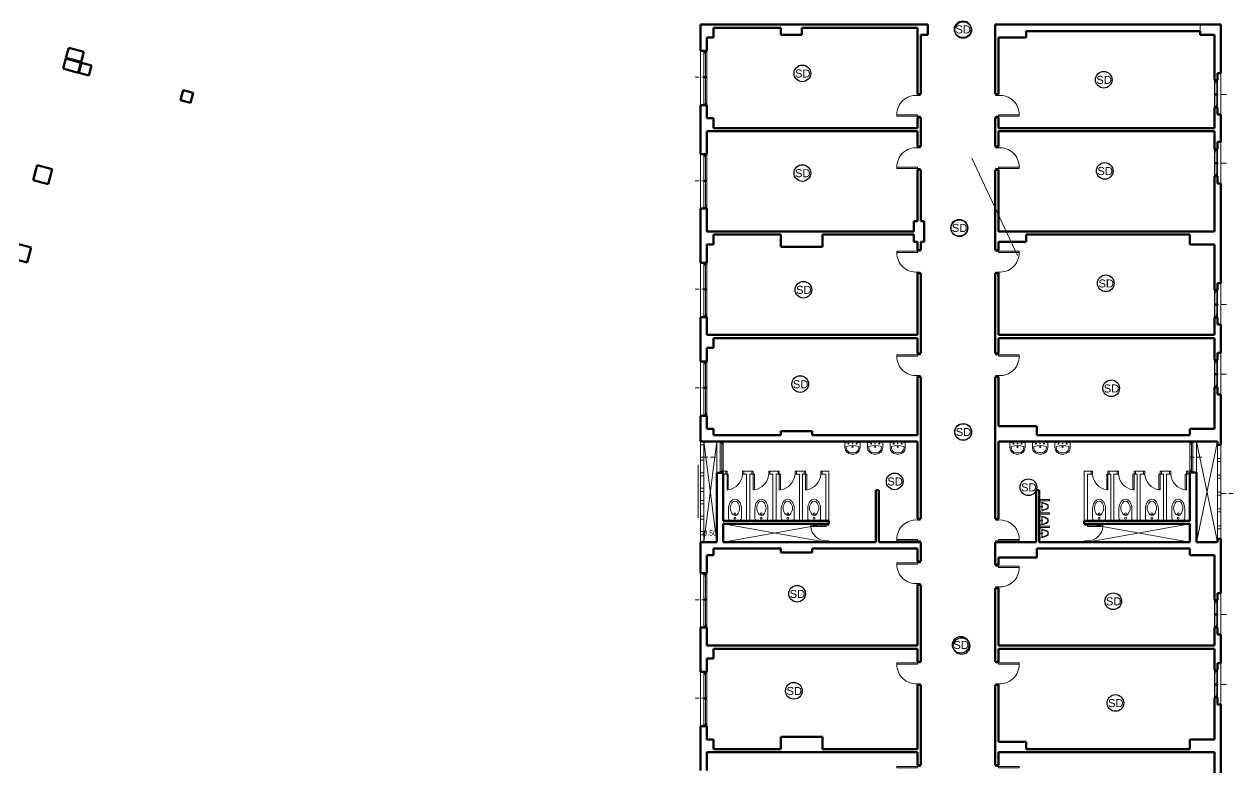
# Model space of a CAD drawing. Extents: x -24 to 119, y -16 to 95.
# Drawn here: x 33.75 to 80.46, y 17.4 to 46.12 of the extents above; entities that cross this region are included whole.
import ezdxf

# ---------------------------------------------------------------- set-up
doc = ezdxf.new("R2010")
doc.units = 0
doc.header["$LTSCALE"] = 0.8
doc.header["$MEASUREMENT"] = 0
doc.header["$PDMODE"] = 35
doc.header["$PDSIZE"] = 0.15
doc.linetypes.add('HIDDEN', pattern=[0.375, 0.25, -0.125])
doc.layers.get('0').update_dxf_attribs({"linetype": 'CONTINUOUS', "lineweight": 20})
doc.layers.get('DEFPOINTS').update_dxf_attribs({"linetype": 'CONTINUOUS', "lineweight": 20})
for name, color, linetype, lineweight in [('2-COL', 6, 'CONTINUOUS', 20), ('8-HAT1', 2, 'CONTINUOUS', 20), ('DOOR', 1, 'CONTINUOUS', 20), ('WALL Part', 3, 'CONTINUOUS', 20), ('Walls', 1, 'CONTINUOUS', 50), ('WC', 3, 'CONTINUOUS', 20), ('WIN', 1, 'CONTINUOUS', 15)]:
    doc.layers.add(name, color=color, linetype=linetype, lineweight=lineweight)
doc.layers.add('FAS', color=4, linetype='CONTINUOUS')
doc.styles.add('MN-ANNO-Dim', font='sosa.shx', dxfattribs={"width": 0.8})
doc.styles.add('ROMANS', font='arial.ttf', dxfattribs={"width": 1.15, "height": 0.2})
doc.dimstyles.new('DIM- IN', dxfattribs={"dimtxt": 0.2, "dimasz": 0.07, "dimexe": 0.02, "dimexo": 0.1, "dimgap": 0.05, "dimtad": 0, "dimzin": 0, "dimdsep": 46, "dimtxsty": 'MN-ANNO-Dim', "dimblk": 'OBLIQUE', "dimcen": 0.1, "dimse1": 1, "dimse2": 1, "dimclrd": 191, "dimclre": 53, "dimclrt": 3, "dimadec": 0, "dimazin": 0, "dimtfac": 1, "dimtofl": 0, "dimtmove": 0, "dimatfit": 0, "dimfxl": 180, "dimtolj": 1, "dimtzin": 0, "dimlwd": 0, "dimlwe": 0, "dimarcsym": 0})

# ---------------------------------------------------------------- blocks, each defined once
blk = doc.blocks.new('BD2')
for p, q in [((0.09, 0), (-0.09, 0)), ((-0.162, -0.315), (-0.162, -0.072)), ((0.162, -0.315), (0.162, -0.072))]:
    blk.add_line(p, q)
blk.add_lwpolyline([(-0.117, -0.315, -0.090619), (-0.106, -0.255, -0.076271), (-0.078, -0.19, -0.09883), (-0.036, -0.145), (-0.001, -0.136), (0.039, -0.148, -0.099446), (0.078, -0.19, -0.076271), (0.106, -0.255, -0.090619), (0.117, -0.315, -0.090619), (0.106, -0.375, -0.076271), (0.078, -0.44, -0.099446), (0.039, -0.482), (0, -0.494), (-0.039, -0.482, -0.099446), (-0.078, -0.44, -0.076271), (-0.106, -0.375, -0.090619)], format="xyb", close=True)
blk.add_lwpolyline([(0.162, -0.315, -0.000019), (0.162, -0.315, -0.087733), (0.149, -0.389, -0.074053), (0.116, -0.464, -0.109817), (0.058, -0.523), (0, -0.541), (-0.058, -0.523, -0.109817), (-0.116, -0.464, -0.074053), (-0.149, -0.389, -0.087733), (-0.162, -0.315, -0.087733)], format="xyb")
for centre in [(0.001, -0.067), (0.001, -0.176)]:
    blk.add_circle(centre, 0.0225)
for centre, start, end in [((-0.09, -0.072), 90, 180), ((0.09, -0.072), 360, 90)]:
    blk.add_arc(centre, 0.072, start, end)
blk = doc.blocks.new('A$C45795200')
for p, q in [((0, 0.12), (0, -0.12)), ((0.063, 0), (0.037, 0)), ((0.05, 0), (0.05, 0.011)), ((0.05, 0.011), (0.05, -0.012)), ((0.1, 0.114), (0.1, -0.114)), ((0.33, -0.03), (0.33, 0.03)), ((0.35, -0.03), (0.35, 0.03)), ((0, -0.044), (-0.007, -0.044))]:
    blk.add_line(p, q)
blk.add_circle((0.05, 0), 0.00697)
for centre, radius, start, end in [((0.05, 0.12), 0.05, 84.4274, 180), ((-0.002, -0.415), 0.588, 55.7905, 84.4274), ((0.154, 0.091), 0.0582, 73.8512, 157.0754), ((0.104, 0), 0.0245, 260.8971, 99.1029), ((0.104, 0), 0.0225, 260.8971, 99.1029), ((-0.002, -0.415), 0.568, 55.7905, 77.4754), ((0.3, 0.03), 0.03, 360, 55.7905), ((0.3, 0.03), 0.05, 360, 55.7905), ((0.05, -0.12), 0.05, 180, 275.5726), ((-0.002, 0.415), 0.588, 275.5726, 304.2095), ((0.154, -0.091), 0.0582, 202.9246, 286.1488), ((-0.002, 0.415), 0.568, 282.5246, 304.2095), ((0.3, -0.03), 0.03, 304.2095, 360), ((0.3, -0.03), 0.05, 304.2095, 360)]:
    blk.add_arc(centre, radius, start, end)
blk = doc.blocks.new('A$C455E5B58')
for p, q in [((0.045, 0.48), (-0.045, 0.48)), ((-0.295, 0.23), (-0.295, 0.05)), ((0.295, 0.05), (0.295, 0.23))]:
    blk.add_line(p, q)
for centre, radius in [((-0.158, 0.075), 0.02), ((0, 0.2), 0.025), ((0, 0.075), 0.01), ((0.158, 0.075), 0.02)]:
    blk.add_circle(centre, radius)
for centre, radius, start, end in [((-0.045, 0.23), 0.25, 90, 180), ((0.045, 0.23), 0.25, 0, 90), ((0, 0.895), 0.895, 250.7605, 289.2395), ((-0.045, 0.23), 0.2, 76.9971, 193.7173), ((0, 1.045), 0.895, 254.4967, 285.5033), ((0.045, 0.23), 0.2, 346.2827, 103.0029)]:
    blk.add_arc(centre, radius, start, end)
blk = doc.blocks.new('_OBLIQUE')
at = {"color": 0, "linetype": 'ByBlock'}
blk.add_line((-0.5, -0.5), (0.5, 0.5), dxfattribs=at)
blk = doc.blocks.new('*D1351')
at = {"color": 191, "lineweight": 0, "transparency": 16777216}
for p, q in [((60.02, 26.47), (60.051, 26.47)), ((60.52, 26.47), (60.482, 26.47))]:
    blk.add_line(p, q, dxfattribs=at)
at = {"layer": 'DEFPOINTS', "color": 0, "transparency": 16777216}
for p in [(60.02, 26.47), (60.02, 26.429), (60.52, 26.429)]:
    blk.add_point(p, dxfattribs=at)
at = {"color": 191, "lineweight": 0, "transparency": 16777216, "xscale": 0.07, "yscale": 0.07, "zscale": 0.07, "rotation": 180}
blk.add_blockref('_OBLIQUE', (60.02, 26.47), dxfattribs=at)
at = {"color": 191, "lineweight": 0, "transparency": 16777216, "xscale": 0.07, "yscale": 0.07, "zscale": 0.07}
blk.add_blockref('_OBLIQUE', (60.52, 26.47), dxfattribs=at)
at = {"color": 3, "transparency": 16777216, "insert": (60.266, 26.47), "char_height": 0.2, "attachment_point": 5, "style": 'MN-ANNO-Dim'}
blk.add_mtext('\\A1;0.50', dxfattribs=at)

msp = doc.modelspace()

# ---------------------------------------------------------------- linework, layer by layer
at = {"layer": '2-COL'}
for p, q in [((80, 46.11), (71.28, 46.11)), ((79.2, 46.11), (79.2, 45.71)), ((80, 46.11), (79.2, 46.11)), ((80, 45.71), (80, 46.11))]:
    msp.add_line(p, q, dxfattribs=at)
at = {"layer": '8-HAT1'}
msp.add_line((72.14, 37.196), (70.379, 40.946), dxfattribs=at)
at = {"layer": 'DOOR'}
for p, q in [((68.28, 43.422), (68.28, 43.372)), ((68.28, 43.372), (68.38, 43.372)), ((68.38, 43.372), (68.38, 43.422)), ((71.3, 43.371), (71.3, 43.421)), ((71.4, 43.371), (71.3, 43.371)), ((71.4, 43.421), (71.4, 43.371)), ((68.28, 42.522), (68.28, 42.572)), ((68.28, 42.572), (68.38, 42.572)), ((68.38, 42.572), (68.38, 42.522)), ((71.3, 42.571), (71.3, 42.521)), ((71.4, 42.571), (71.3, 42.571)), ((71.4, 42.521), (71.4, 42.571)), ((68.28, 41.402), (68.28, 41.352)), ((68.28, 41.352), (68.38, 41.352)), ((68.38, 41.352), (68.38, 41.402)), ((71.3, 41.351), (71.3, 41.401)), ((71.4, 41.351), (71.3, 41.351)), ((71.4, 41.401), (71.4, 41.351)), ((68.28, 40.502), (68.28, 40.552)), ((68.28, 40.552), (68.38, 40.552)), ((68.38, 40.552), (68.38, 40.502)), ((71.3, 40.551), (71.3, 40.501)), ((71.4, 40.551), (71.3, 40.551)), ((71.4, 40.501), (71.4, 40.551)), ((68.28, 37.401), (68.28, 37.351)), ((68.38, 37.351), (68.38, 37.401)), ((71.3, 37.351), (71.3, 37.401)), ((71.4, 37.401), (71.4, 37.351)), ((68.28, 37.351), (68.38, 37.351)), ((71.4, 37.351), (71.3, 37.351)), ((68.28, 36.501), (68.28, 36.551)), ((68.28, 36.551), (68.38, 36.551)), ((68.38, 36.551), (68.38, 36.501)), ((71.3, 36.551), (71.3, 36.501)), ((71.4, 36.551), (71.3, 36.551)), ((71.4, 36.501), (71.4, 36.551)), ((68.28, 33.401), (68.28, 33.351)), ((68.28, 33.351), (68.38, 33.351)), ((68.38, 33.351), (68.38, 33.401)), ((71.3, 33.351), (71.3, 33.401)), ((71.4, 33.351), (71.3, 33.351)), ((71.4, 33.401), (71.4, 33.351)), ((68.28, 32.501), (68.28, 32.551)), ((68.28, 32.551), (68.38, 32.551)), ((68.38, 32.551), (68.38, 32.501)), ((71.3, 32.551), (71.3, 32.501)), ((71.4, 32.551), (71.3, 32.551)), ((71.4, 32.501), (71.4, 32.551)), ((60.915, 28.86), (60.865, 28.86)), ((60.865, 28.74), (60.915, 28.74)), ((60.915, 28.74), (60.915, 28.86)), ((61.515, 28.86), (61.565, 28.86)), ((61.515, 28.74), (61.515, 28.86)), ((61.565, 28.74), (61.515, 28.74)), ((61.925, 28.86), (61.875, 28.86)), ((61.875, 28.74), (61.925, 28.74)), ((61.925, 28.74), (61.925, 28.86)), ((62.525, 28.86), (62.575, 28.86)), ((62.525, 28.74), (62.525, 28.86)), ((62.575, 28.74), (62.525, 28.74)), ((62.935, 28.86), (62.885, 28.86)), ((62.885, 28.74), (62.935, 28.74)), ((62.935, 28.74), (62.935, 28.86)), ((63.545, 28.86), (63.595, 28.86)), ((63.545, 28.74), (63.545, 28.86)), ((63.595, 28.74), (63.545, 28.74)), ((63.944, 28.86), (63.894, 28.86)), ((63.894, 28.74), (63.944, 28.74)), ((63.944, 28.74), (63.944, 28.86)), ((64.544, 28.86), (64.594, 28.86)), ((64.544, 28.74), (64.544, 28.86)), ((64.594, 28.74), (64.544, 28.74)), ((75.035, 28.86), (74.985, 28.86)), ((74.985, 28.74), (75.035, 28.74)), ((75.035, 28.74), (75.035, 28.86)), ((75.635, 28.86), (75.685, 28.86)), ((75.635, 28.74), (75.635, 28.86)), ((75.685, 28.74), (75.635, 28.74)), ((76.045, 28.86), (75.995, 28.86)), ((75.995, 28.74), (76.045, 28.74)), ((76.045, 28.74), (76.045, 28.86)), ((76.645, 28.86), (76.695, 28.86)), ((76.645, 28.74), (76.645, 28.86)), ((76.695, 28.74), (76.645, 28.74)), ((77.055, 28.86), (77.005, 28.86)), ((77.005, 28.74), (77.055, 28.74)), ((77.055, 28.74), (77.055, 28.86)), ((77.655, 28.86), (77.705, 28.86)), ((77.655, 28.74), (77.655, 28.86)), ((77.705, 28.74), (77.655, 28.74)), ((78.065, 28.86), (78.015, 28.86)), ((78.015, 28.74), (78.065, 28.74)), ((78.065, 28.74), (78.065, 28.86)), ((78.665, 28.86), (78.715, 28.86)), ((78.665, 28.74), (78.665, 28.86)), ((78.715, 28.74), (78.665, 28.74)), ((64.75, 26.82), (64.75, 26.77)), ((64.75, 26.77), (64.85, 26.77)), ((64.85, 26.77), (64.85, 26.82)), ((68.28, 27.02), (68.28, 26.97)), ((68.28, 26.97), (68.38, 26.97)), ((68.38, 26.97), (68.38, 27.02)), ((71.3, 26.97), (71.3, 27.02)), ((71.4, 26.97), (71.3, 26.97)), ((71.4, 27.02), (71.4, 26.97)), ((74.74, 26.77), (74.74, 26.82)), ((74.84, 26.77), (74.74, 26.77)), ((74.84, 26.82), (74.84, 26.77)), ((64.75, 26.12), (64.75, 26.17)), ((64.75, 26.17), (64.85, 26.17)), ((64.85, 26.17), (64.85, 26.12)), ((68.28, 26.12), (68.28, 26.17)), ((68.28, 26.17), (68.38, 26.17)), ((68.38, 26.17), (68.38, 26.12)), ((71.3, 26.17), (71.3, 26.12)), ((71.4, 26.17), (71.3, 26.17)), ((71.4, 26.12), (71.4, 26.17)), ((74.74, 26.17), (74.74, 26.12)), ((74.84, 26.17), (74.74, 26.17)), ((74.84, 26.12), (74.84, 26.17)), ((68.28, 25.37), (68.28, 25.32)), ((68.28, 25.32), (68.38, 25.32)), ((68.38, 25.32), (68.38, 25.37)), ((71.3, 25.19), (71.3, 25.24)), ((71.4, 25.24), (71.4, 25.19)), ((71.4, 25.19), (71.3, 25.19)), ((68.28, 24.47), (68.28, 24.52)), ((68.28, 24.52), (68.38, 24.52)), ((68.38, 24.52), (68.38, 24.47)), ((71.3, 24.39), (71.3, 24.34)), ((71.4, 24.39), (71.3, 24.39)), ((71.4, 24.34), (71.4, 24.39)), ((68.28, 21.5), (68.28, 21.45)), ((68.38, 21.45), (68.38, 21.5)), ((71.3, 21.45), (71.3, 21.5)), ((71.4, 21.5), (71.4, 21.45)), ((68.28, 21.45), (68.38, 21.45)), ((71.4, 21.45), (71.3, 21.45)), ((68.28, 20.6), (68.28, 20.65)), ((68.28, 20.65), (68.38, 20.65)), ((68.38, 20.65), (68.38, 20.6)), ((71.3, 20.65), (71.3, 20.6)), ((71.4, 20.65), (71.3, 20.65)), ((71.4, 20.6), (71.4, 20.65)), ((68.28, 17.5), (68.28, 17.45)), ((68.28, 17.45), (68.38, 17.45)), ((68.38, 17.45), (68.38, 17.5)), ((71.3, 17.45), (71.3, 17.5)), ((71.4, 17.45), (71.3, 17.45)), ((71.4, 17.5), (71.4, 17.45))]:
    msp.add_line(p, q, dxfattribs=at)
for points in [[(67.48, 42.572), (67.48, 42.622), (68.28, 42.622), (68.28, 42.572)], [(72.2, 42.571), (72.2, 42.621), (71.4, 42.621), (71.4, 42.571)], [(67.48, 40.552), (67.48, 40.602), (68.28, 40.602), (68.28, 40.552)], [(72.2, 40.551), (72.2, 40.601), (71.4, 40.601), (71.4, 40.551)], [(67.48, 37.351), (67.48, 37.301), (68.28, 37.301), (68.28, 37.351)], [(72.2, 37.351), (72.2, 37.301), (71.4, 37.301), (71.4, 37.351)], [(67.48, 33.351), (67.48, 33.301), (68.28, 33.301), (68.28, 33.351)], [(72.2, 33.351), (72.2, 33.301), (71.4, 33.301), (71.4, 33.351)], [(60.915, 28.14), (60.965, 28.14), (60.965, 28.74), (60.915, 28.74)], [(61.925, 28.14), (61.975, 28.14), (61.975, 28.74), (61.925, 28.74)], [(62.935, 28.14), (62.985, 28.14), (62.985, 28.74), (62.935, 28.74)], [(63.944, 28.14), (63.994, 28.14), (63.994, 28.74), (63.944, 28.74)], [(75.635, 28.14), (75.585, 28.14), (75.585, 28.74), (75.635, 28.74)], [(76.645, 28.14), (76.595, 28.14), (76.595, 28.74), (76.645, 28.74)], [(77.655, 28.14), (77.605, 28.14), (77.605, 28.74), (77.655, 28.74)], [(78.665, 28.14), (78.615, 28.14), (78.615, 28.74), (78.665, 28.74)], [(64.15, 26.77), (64.15, 26.72), (64.75, 26.72), (64.75, 26.77)], [(75.44, 26.77), (75.44, 26.72), (74.84, 26.72), (74.84, 26.77)], [(67.48, 26.17), (67.48, 26.22), (68.28, 26.22), (68.28, 26.17)], [(72.2, 26.17), (72.2, 26.22), (71.4, 26.22), (71.4, 26.17)], [(67.48, 25.32), (67.48, 25.27), (68.28, 25.27), (68.28, 25.32)], [(72.2, 25.19), (72.2, 25.14), (71.4, 25.14), (71.4, 25.19)], [(67.48, 21.45), (67.48, 21.4), (68.28, 21.4), (68.28, 21.45)], [(72.2, 21.45), (72.2, 21.4), (71.4, 21.4), (71.4, 21.45)], [(67.48, 17.45), (67.48, 17.4), (68.28, 17.4), (68.28, 17.45)], [(72.2, 17.45), (72.2, 17.4), (71.4, 17.4), (71.4, 17.45)]]:
    msp.add_lwpolyline(points, close=True, dxfattribs=at)
for centre, radius, start, end in [((68.212, 42.642), 0.733, 84.7123, 181.5925), ((71.468, 42.642), 0.733, 358.4075, 95.2877), ((68.212, 40.622), 0.733, 84.7123, 181.5925), ((71.468, 40.622), 0.733, 358.4075, 95.2877), ((68.212, 37.281), 0.733, 178.4075, 275.2877), ((71.468, 37.281), 0.733, 264.7123, 1.5925), ((68.212, 33.281), 0.733, 178.4075, 275.2877), ((71.468, 33.281), 0.733, 264.7123, 1.5925), ((60.866, 28.783), 0.65, 278.7609, 356.2182), ((61.876, 28.783), 0.65, 278.7609, 356.2182), ((62.887, 28.793), 0.66, 278.5431, 355.4067), ((63.895, 28.783), 0.65, 278.7609, 356.2182), ((75.684, 28.783), 0.65, 183.7818, 261.2391), ((76.694, 28.783), 0.65, 183.7818, 261.2391), ((77.704, 28.783), 0.65, 183.7818, 261.2391), ((78.714, 28.783), 0.65, 183.7818, 261.2391), ((64.748, 26.77), 0.6, 184.7798, 270.1993), ((68.212, 26.24), 0.733, 84.7123, 181.5925), ((71.468, 26.24), 0.733, 358.4075, 95.2877), ((74.842, 26.77), 0.6, 269.8007, 355.2202), ((68.212, 25.25), 0.733, 178.4075, 275.2877), ((71.468, 25.12), 0.733, 264.7123, 1.5925), ((68.212, 21.38), 0.733, 178.4075, 275.2877), ((71.468, 21.38), 0.733, 264.7123, 1.5925)]:
    msp.add_arc(centre, radius, start, end, dxfattribs=at)
at = {"layer": 'FAS'}
for centre in [(70.025, 45.93), (70.041, 45.897), (63.825, 44.226), (75.47, 43.981), (63.825, 40.376), (75.511, 40.457), (69.887, 38.261), (69.895, 38.243), (75.552, 36.115), (63.866, 35.869), (63.743, 32.223), (75.757, 32.06), (70.038, 30.378), (70.041, 30.371), (67.393, 28.466), (72.561, 28.239), (63.62, 24.124), (75.84, 23.837), (69.946, 22.153), (69.971, 22.102), (63.498, 20.374), (75.922, 19.904)]:
    msp.add_circle(centre, 0.322, dxfattribs=at)
at = {"layer": 'WALL Part'}
for p, q in [((60.865, 28.86), (60.77, 28.86)), ((60.77, 28.86), (60.77, 28.8)), ((60.865, 28.74), (60.77, 28.74)), ((60.865, 28.86), (60.865, 28.74)), ((60.865, 28.86), (60.865, 28.74)), ((60.865, 28.74), (60.865, 28.86)), ((61.565, 28.86), (61.79, 28.86)), ((61.565, 28.74), (61.565, 28.86)), ((61.565, 28.86), (61.565, 28.74)), ((61.565, 28.74), (61.565, 28.86)), ((61.565, 28.74), (61.565, 28.86)), ((61.67, 28.74), (61.565, 28.74)), ((61.67, 28.74), (61.67, 26.94)), ((61.875, 28.86), (61.79, 28.86)), ((61.79, 28.74), (61.79, 26.94)), ((61.875, 28.74), (61.79, 28.74)), ((61.875, 28.86), (61.875, 28.74)), ((61.875, 28.86), (61.875, 28.74)), ((61.875, 28.74), (61.875, 28.86)), ((62.885, 28.86), (62.575, 28.86)), ((62.575, 28.74), (62.575, 28.86)), ((62.575, 28.86), (62.575, 28.74)), ((62.575, 28.74), (62.575, 28.86)), ((62.575, 28.74), (62.575, 28.86)), ((62.69, 28.74), (62.575, 28.74)), ((62.69, 28.86), (62.81, 28.86)), ((62.69, 28.74), (62.69, 26.94)), ((62.81, 28.74), (62.81, 26.94)), ((62.885, 28.74), (62.81, 28.74)), ((62.885, 28.74), (62.885, 28.86)), ((62.885, 28.86), (62.885, 28.74)), ((62.885, 28.74), (62.885, 28.86)), ((63.595, 28.86), (63.894, 28.86)), ((63.595, 28.86), (63.595, 28.74)), ((63.595, 28.74), (63.595, 28.86)), ((63.595, 28.86), (63.595, 28.74)), ((63.595, 28.74), (63.595, 28.86)), ((63.595, 28.74), (63.595, 28.86)), ((63.595, 28.74), (63.71, 28.74)), ((63.71, 28.74), (63.71, 26.94)), ((63.83, 28.74), (63.83, 26.94)), ((63.83, 28.74), (63.894, 28.74)), ((63.894, 28.74), (63.894, 28.86)), ((63.894, 28.86), (63.894, 28.74)), ((63.894, 28.74), (63.894, 28.86)), ((64.594, 28.86), (64.594, 28.74)), ((64.594, 28.74), (64.594, 28.86)), ((64.594, 28.86), (64.594, 28.74)), ((64.594, 28.74), (64.594, 28.86)), ((64.594, 28.74), (64.594, 28.86)), ((64.594, 28.86), (64.85, 28.86)), ((64.594, 28.74), (64.73, 28.74)), ((64.73, 28.74), (64.73, 26.94)), ((64.85, 28.86), (64.85, 26.94)), ((74.72, 26.94), (74.72, 28.86)), ((74.72, 28.86), (74.985, 28.86)), ((74.84, 28.74), (74.84, 26.94)), ((74.985, 28.74), (74.84, 28.74)), ((74.985, 28.86), (74.985, 28.74)), ((74.985, 28.86), (74.985, 28.74)), ((74.985, 28.74), (74.985, 28.86)), ((74.985, 28.86), (74.985, 28.74)), ((74.985, 28.74), (74.985, 28.86)), ((74.985, 28.74), (74.985, 28.86)), ((75.685, 28.86), (75.995, 28.86)), ((75.685, 28.86), (75.685, 28.74)), ((75.685, 28.74), (75.685, 28.86)), ((75.685, 28.86), (75.685, 28.74)), ((75.685, 28.74), (75.685, 28.86)), ((75.74, 28.74), (75.685, 28.74)), ((75.74, 28.86), (75.86, 28.86)), ((75.74, 26.94), (75.74, 28.74)), ((75.86, 28.74), (75.86, 26.94)), ((75.86, 28.74), (75.995, 28.74)), ((75.995, 28.86), (75.995, 28.74)), ((75.995, 28.74), (75.995, 28.86)), ((75.995, 28.86), (75.995, 28.74)), ((75.995, 28.74), (75.995, 28.86)), ((75.995, 28.74), (75.995, 28.86)), ((75.995, 28.86), (75.995, 28.74)), ((75.995, 28.74), (75.995, 28.86)), ((75.995, 28.86), (75.995, 28.74)), ((75.995, 28.74), (75.995, 28.86)), ((75.995, 28.74), (75.995, 28.86)), ((76.695, 28.86), (77.005, 28.86)), ((76.695, 28.86), (76.695, 28.74)), ((76.695, 28.74), (76.695, 28.86)), ((76.695, 28.86), (76.695, 28.74)), ((76.695, 28.74), (76.695, 28.86)), ((76.76, 28.74), (76.695, 28.74)), ((76.76, 26.94), (76.76, 28.74)), ((76.88, 28.74), (76.88, 26.94)), ((76.88, 28.74), (77.005, 28.74)), ((77.005, 28.86), (77.005, 28.74)), ((77.005, 28.74), (77.005, 28.86)), ((77.005, 28.86), (77.005, 28.74)), ((77.005, 28.74), (77.005, 28.86)), ((77.005, 28.74), (77.005, 28.86)), ((77.705, 28.86), (78.015, 28.86)), ((77.705, 28.74), (77.705, 28.86)), ((77.705, 28.86), (77.705, 28.74)), ((77.705, 28.74), (77.705, 28.86)), ((77.705, 28.74), (77.78, 28.74)), ((77.78, 26.94), (77.78, 28.74)), ((77.9, 28.74), (77.9, 26.94)), ((77.9, 28.74), (78.015, 28.74)), ((78.015, 28.74), (78.015, 28.86)), ((78.015, 28.86), (78.015, 28.74)), ((78.015, 28.74), (78.015, 28.86)), ((78.015, 28.74), (78.015, 28.86)), ((78.715, 28.86), (78.715, 28.74)), ((78.715, 28.86), (78.715, 28.74)), ((78.715, 28.74), (78.715, 28.86)), ((78.715, 28.86), (78.8, 28.86)), ((78.715, 28.74), (78.8, 28.74)), ((78.8, 28.802), (78.8, 28.86))]:
    msp.add_line(p, q, dxfattribs=at)
at = {"layer": 'Walls'}
for p, q in [((59.89, 46.11), (59.89, 45.1)), ((59.89, 46.11), (68.68, 46.11)), ((65.4, 46.11), (60.39, 46.11)), ((63, 45.99), (60.39, 45.99)), ((60.39, 45.99), (63, 45.99)), ((60.39, 45.99), (60.39, 45.61)), ((63, 45.99), (63, 45.71)), ((65.15, 45.99), (63.8, 45.99)), ((63.8, 45.99), (68.28, 45.99)), ((63.8, 45.71), (63.8, 45.99)), ((68.28, 45.99), (68.28, 43.421)), ((68.68, 45.71), (68.68, 46.11)), ((80, 46.11), (71.28, 46.11)), ((71.28, 43.421), (71.28, 46.11)), ((79.2, 45.86), (72.48, 45.86)), ((72.48, 45.86), (72.48, 45.61)), ((79.2, 45.71), (79.2, 45.86)), ((80, 46.11), (80, 44.235)), ((60.14, 45.61), (60.14, 45.1)), ((60.39, 45.61), (60.14, 45.61)), ((63, 45.71), (63.8, 45.71)), ((68.4, 45.71), (68.4, 43.421)), ((68.4, 45.71), (68.68, 45.71)), ((71.4, 43.421), (71.4, 45.61)), ((72.48, 45.61), (71.4, 45.61)), ((79.75, 45.71), (79.2, 45.71)), ((79.75, 45.71), (79.75, 45.089)), ((79.75, 45.71), (79.75, 43.96)), ((80, 45.71), (80, 45.089)), ((35.475, 45.209), (35.371, 44.822)), ((36.054, 45.053), (35.475, 45.209)), ((35.951, 44.667), (36.054, 45.053)), ((60.14, 45.1), (59.89, 45.1)), ((59.89, 45.1), (60.14, 45.1)), ((60.02, 45.1), (60.14, 45.1)), ((35.26, 44.407), (35.363, 44.793)), ((35.84, 44.252), (35.26, 44.407)), ((35.363, 44.793), (35.943, 44.638)), ((35.371, 44.822), (35.951, 44.667)), ((35.943, 44.638), (35.84, 44.252)), ((35.868, 44.244), (35.972, 44.63)), ((35.972, 44.63), (36.358, 44.527)), ((36.358, 44.527), (36.255, 44.14)), ((36.255, 44.14), (35.868, 44.244)), ((79.75, 43.96), (79.87, 43.96)), ((79.75, 43.96), (79.87, 43.96)), ((79.75, 43.96), (79.87, 43.96)), ((79.87, 43.96), (79.75, 43.96)), ((79.87, 43.96), (79.75, 43.96)), ((79.87, 43.96), (79.75, 43.96)), ((79.75, 43.96), (79.87, 43.96)), ((79.87, 43.96), (79.75, 43.96)), ((79.87, 43.96), (79.75, 43.96)), ((80, 44.235), (79.87, 44.235)), ((79.87, 43.96), (79.87, 44.235)), ((39.79, 43.193), (39.894, 43.58)), ((39.894, 43.58), (40.28, 43.476)), ((40.28, 43.476), (40.177, 43.09)), ((40.177, 43.09), (39.79, 43.193)), ((59.89, 43), (60.14, 43)), ((59.89, 43), (60.14, 43)), ((59.89, 41.1), (59.89, 43)), ((60.02, 43), (60.14, 43)), ((60.14, 43), (60.14, 42.49)), ((68.28, 43.422), (68.4, 43.422)), ((71.28, 43.421), (71.4, 43.421)), ((68.28, 42.522), (68.4, 42.522)), ((68.28, 42.521), (68.28, 42.11)), ((68.4, 42.521), (68.4, 41.402)), ((71.28, 41.401), (71.28, 42.521)), ((71.4, 42.521), (71.28, 42.521)), ((71.4, 42.11), (71.4, 42.521)), ((79.75, 42.91), (79.75, 42.11)), ((79.75, 42.91), (79.87, 42.91)), ((79.75, 42.91), (79.87, 42.91)), ((79.75, 42.91), (79.87, 42.91)), ((79.87, 42.91), (79.75, 42.91)), ((79.87, 42.91), (79.75, 42.91)), ((79.87, 42.91), (79.75, 42.91)), ((79.75, 42.91), (79.87, 42.91)), ((79.87, 42.91), (79.75, 42.91)), ((79.75, 42.91), (79.87, 42.91)), ((79.87, 42.91), (79.87, 42.635)), ((79.87, 42.635), (80, 42.635)), ((80, 42.635), (80, 41.575)), ((60.39, 42.49), (60.14, 42.49)), ((60.39, 42.11), (60.39, 42.49)), ((60.39, 42.11), (68.28, 42.11)), ((79.75, 42.11), (71.4, 42.11)), ((60.14, 41.99), (68.28, 41.99)), ((60.14, 41.1), (60.14, 41.99)), ((68.28, 41.99), (68.28, 41.402)), ((79.75, 41.99), (71.4, 41.99)), ((71.4, 41.401), (71.4, 41.99)), ((79.75, 41.99), (79.75, 41.3)), ((80, 41.575), (79.87, 41.575)), ((79.87, 41.3), (79.87, 41.575)), ((68.28, 41.402), (68.4, 41.402)), ((71.28, 41.401), (71.4, 41.401)), ((79.75, 41.3), (79.87, 41.3)), ((79.75, 41.3), (79.87, 41.3)), ((79.75, 41.3), (79.87, 41.3)), ((79.87, 41.3), (79.75, 41.3)), ((79.87, 41.3), (79.75, 41.3)), ((79.87, 41.3), (79.75, 41.3)), ((79.75, 41.3), (79.87, 41.3)), ((79.87, 41.3), (79.75, 41.3)), ((79.87, 41.3), (79.75, 41.3)), ((34.261, 40.679), (34.106, 40.099)), ((34.84, 40.523), (34.261, 40.679)), ((59.89, 41.1), (60.14, 41.1)), ((60.14, 41.1), (59.89, 41.1)), ((60.02, 41.1), (60.14, 41.1)), ((34.685, 39.944), (34.84, 40.523)), ((68.28, 40.502), (68.4, 40.502)), ((68.28, 40.502), (68.28, 38.52)), ((68.4, 40.502), (68.4, 38.52)), ((71.28, 37.401), (71.28, 40.501)), ((71.4, 40.501), (71.28, 40.501)), ((71.4, 38.12), (71.4, 40.501)), ((79.75, 40.25), (79.75, 38.12)), ((79.75, 40.25), (79.87, 40.25)), ((79.75, 40.25), (79.87, 40.25)), ((79.75, 40.25), (79.87, 40.25)), ((79.87, 40.25), (79.75, 40.25)), ((79.87, 40.25), (79.75, 40.25)), ((79.87, 40.25), (79.75, 40.25)), ((79.75, 40.25), (79.87, 40.25)), ((79.87, 40.25), (79.75, 40.25)), ((79.75, 40.25), (79.87, 40.25)), ((79.87, 40.25), (79.87, 39.975)), ((34.106, 40.099), (34.685, 39.944)), ((79.87, 39.975), (80, 39.975)), ((80, 39.975), (80, 36.125)), ((59.89, 36.91), (59.89, 39)), ((59.89, 39), (60.14, 39)), ((59.89, 39), (60.14, 39)), ((60.02, 39), (60.14, 39)), ((60.14, 38.12), (60.14, 39)), ((68.28, 38.52), (68.13, 38.52)), ((68.13, 38.52), (68.13, 38.12)), ((68.53, 38.52), (68.4, 38.52)), ((68.53, 37.72), (68.53, 38.52)), ((60.14, 38.12), (68.13, 38.12)), ((60.39, 38), (63, 38)), ((60.39, 38), (60.39, 37.62)), ((63, 37.52), (63, 38)), ((64.6, 38), (68.13, 38)), ((64.6, 38), (64.6, 37.52)), ((68.13, 38), (68.13, 37.72)), ((79.75, 38.12), (71.4, 38.12)), ((78.8, 38), (72.48, 38)), ((72.48, 38), (72.48, 37.72)), ((78.8, 37.62), (78.8, 38)), ((34.03, 37.5), (33.451, 37.655)), ((33.875, 36.92), (34.03, 37.5)), ((60.14, 37.62), (60.14, 36.91)), ((60.39, 37.62), (60.14, 37.62)), ((64.6, 37.52), (63, 37.52)), ((68.13, 37.72), (68.28, 37.72)), ((68.28, 37.72), (68.28, 37.402)), ((68.28, 37.401), (68.4, 37.401)), ((68.4, 37.72), (68.4, 37.402)), ((68.4, 37.72), (68.53, 37.72)), ((71.4, 37.401), (71.28, 37.401)), ((71.4, 37.401), (71.4, 37.72)), ((72.48, 37.72), (71.4, 37.72)), ((79.75, 37.62), (78.8, 37.62)), ((79.75, 35.85), (79.75, 37.62)), ((33.296, 37.076), (33.875, 36.92)), ((59.89, 36.91), (60.14, 36.91)), ((60.14, 36.91), (59.89, 36.91)), ((60.02, 36.91), (60.14, 36.91)), ((68.28, 36.502), (68.28, 34.12)), ((68.4, 36.501), (68.28, 36.501)), ((68.4, 36.502), (68.4, 33.402)), ((71.28, 33.401), (71.28, 36.501)), ((71.28, 36.501), (71.4, 36.501)), ((71.4, 34.12), (71.4, 36.501)), ((80, 36.125), (79.87, 36.125)), ((79.87, 35.85), (79.87, 36.125)), ((79.75, 35.85), (79.87, 35.85)), ((79.75, 35.85), (79.87, 35.85)), ((79.75, 35.85), (79.87, 35.85)), ((79.87, 35.85), (79.75, 35.85)), ((79.87, 35.85), (79.75, 35.85)), ((79.87, 35.85), (79.75, 35.85)), ((79.75, 35.85), (79.87, 35.85)), ((79.87, 35.85), (79.75, 35.85)), ((79.87, 35.85), (79.75, 35.85)), ((59.89, 34.81), (60.14, 34.81)), ((59.89, 34.81), (59.89, 33.1)), ((59.89, 34.81), (60.14, 34.81)), ((60.02, 34.81), (60.14, 34.81)), ((60.14, 34.81), (60.14, 34.12)), ((79.75, 34.12), (79.75, 34.8)), ((79.75, 34.8), (79.87, 34.8)), ((79.75, 34.8), (79.87, 34.8)), ((79.75, 34.8), (79.87, 34.8)), ((79.87, 34.8), (79.75, 34.8)), ((79.87, 34.8), (79.75, 34.8)), ((79.87, 34.8), (79.75, 34.8)), ((79.75, 34.8), (79.87, 34.8)), ((79.87, 34.8), (79.75, 34.8)), ((79.75, 34.8), (79.87, 34.8)), ((79.87, 34.8), (79.87, 34.525)), ((60.14, 34.12), (68.28, 34.12)), ((79.75, 34.12), (71.4, 34.12)), ((79.87, 34.525), (80, 34.525)), ((80, 33.425), (80, 34.525)), ((60.39, 34), (68.28, 34)), ((60.39, 34), (60.39, 33.62)), ((68.28, 34), (68.28, 33.402)), ((79.75, 34), (71.4, 34)), ((71.4, 33.401), (71.4, 34)), ((79.75, 33.15), (79.75, 34)), ((60.14, 33.62), (60.14, 33.1)), ((60.39, 33.62), (60.14, 33.62)), ((68.28, 33.401), (68.4, 33.401)), ((71.4, 33.401), (71.28, 33.401)), ((80, 33.425), (79.87, 33.425)), ((79.87, 33.15), (79.87, 33.425)), ((59.89, 33.1), (60.14, 33.1)), ((60.14, 33.1), (59.89, 33.1)), ((60.02, 33.1), (60.14, 33.1)), ((79.75, 33.15), (79.87, 33.15)), ((79.75, 33.15), (79.87, 33.15)), ((79.75, 33.15), (79.87, 33.15)), ((79.87, 33.15), (79.75, 33.15)), ((79.87, 33.15), (79.75, 33.15)), ((79.87, 33.15), (79.75, 33.15)), ((79.75, 33.15), (79.87, 33.15)), ((79.87, 33.15), (79.75, 33.15)), ((79.87, 33.15), (79.75, 33.15)), ((68.28, 32.502), (68.28, 30.25)), ((68.4, 32.501), (68.28, 32.501)), ((68.4, 32.502), (68.4, 27.02)), ((71.28, 27.02), (71.28, 32.501)), ((71.28, 32.501), (71.4, 32.501)), ((71.4, 30.6), (71.4, 32.501)), ((79.75, 30.5), (79.75, 32.1)), ((79.75, 32.1), (79.87, 32.1)), ((79.75, 32.1), (79.87, 32.1)), ((79.75, 32.1), (79.87, 32.1)), ((79.87, 32.1), (79.75, 32.1)), ((79.87, 32.1), (79.75, 32.1)), ((79.87, 32.1), (79.75, 32.1)), ((79.75, 32.1), (79.87, 32.1)), ((79.87, 32.1), (79.75, 32.1)), ((79.75, 32.1), (79.87, 32.1)), ((79.87, 32.1), (79.87, 31.825)), ((79.87, 31.825), (80, 31.825)), ((80, 29.875), (80, 31.825)), ((59.89, 31), (60.14, 31)), ((59.89, 31), (59.89, 30)), ((59.89, 31), (60.14, 31)), ((60.02, 31), (60.14, 31)), ((60.14, 31), (60.14, 30.5)), ((60.39, 30.5), (60.14, 30.5)), ((60.39, 30.25), (60.39, 30.5)), ((64.2, 30.4), (63, 30.4)), ((63, 30.4), (63, 30.25)), ((64.2, 30.25), (64.2, 30.4)), ((72.88, 30.6), (71.4, 30.6)), ((72.88, 30.25), (72.88, 30.6)), ((79.75, 30.5), (78.8, 30.5)), ((78.8, 30.5), (78.8, 30.25)), ((59.89, 30), (68.28, 30)), ((63, 30.25), (60.39, 30.25)), ((60.89, 30), (60.64, 30)), ((60.89, 30), (60.64, 30)), ((64.2, 30.25), (68.28, 30.25)), ((68.28, 30), (68.28, 27.02)), ((79.87, 30), (71.4, 30)), ((71.4, 27.02), (71.4, 30)), ((78.8, 30.25), (72.88, 30.25)), ((79.87, 30), (79.87, 29.875)), ((79.87, 29.875), (80, 29.875)), ((60.52, 28.8), (60.52, 26.12)), ((60.77, 28.8), (60.52, 28.8)), ((60.77, 28.8), (60.52, 28.8)), ((60.77, 28.8), (60.77, 26.94)), ((78.8, 28.802), (78.8, 26.94)), ((78.8, 28.802), (79.05, 28.802)), ((78.8, 28.802), (79.05, 28.802)), ((79.05, 28.802), (79.05, 26.12)), ((66.66, 28.12), (66.66, 26.12)), ((66.66, 28.12), (66.78, 28.12)), ((66.78, 28.12), (66.78, 26.12)), ((72.86, 26.12), (72.86, 28.12)), ((72.98, 28.12), (72.86, 28.12)), ((72.98, 26.12), (72.98, 28.12)), ((60.77, 26.94), (64.85, 26.94)), ((60.77, 26.82), (64.85, 26.82)), ((60.77, 26.82), (60.77, 26.12)), ((64.85, 26.94), (64.85, 26.82)), ((68.28, 27.02), (68.4, 27.02)), ((71.28, 27.02), (71.4, 27.02)), ((78.8, 26.94), (74.72, 26.94)), ((74.72, 26.82), (74.72, 26.94)), ((78.8, 26.82), (74.72, 26.82)), ((78.8, 26.82), (78.8, 26.12)), ((79.87, 26.12), (79.87, 26.245)), ((79.87, 26.245), (80, 26.245)), ((80, 24.145), (80, 26.245)), ((59.89, 26.12), (60.52, 26.12)), ((59.89, 26.12), (59.89, 24.92)), ((60.39, 25.87), (63, 25.87)), ((60.39, 25.87), (60.39, 25.62)), ((60.77, 26.12), (66.66, 26.12)), ((63, 25.72), (63, 25.87)), ((64.2, 25.72), (63, 25.72)), ((64.2, 25.87), (68.28, 25.87)), ((64.2, 25.87), (64.2, 25.72)), ((64.87, 26.12), (64.75, 26.12)), ((66.78, 26.12), (68.28, 26.12)), ((68.28, 26.12), (68.4, 26.12)), ((68.28, 25.87), (68.28, 25.37)), ((68.28, 25.87), (68.28, 25.592)), ((68.4, 26.12), (68.4, 25.37)), ((71.28, 25.24), (71.28, 26.12)), ((72.86, 26.12), (71.28, 26.12)), ((78.8, 25.87), (72.88, 25.87)), ((72.88, 25.52), (72.88, 25.87)), ((78.8, 26.12), (72.98, 26.12)), ((74.72, 26.12), (74.84, 26.12)), ((78.8, 25.62), (78.8, 25.87)), ((79.05, 26.12), (79.87, 26.12)), ((60.14, 25.62), (60.14, 24.92)), ((60.39, 25.62), (60.14, 25.62)), ((68.28, 25.37), (68.4, 25.37)), ((71.4, 25.24), (71.28, 25.24)), ((71.4, 25.24), (71.28, 25.24)), ((71.4, 25.24), (71.28, 25.24)), ((71.4, 25.24), (71.28, 25.24)), ((71.28, 25.24), (71.4, 25.24)), ((71.4, 25.24), (71.28, 25.24)), ((71.4, 25.24), (71.4, 25.52)), ((71.4, 25.52), (72.88, 25.52)), ((79.75, 25.62), (78.8, 25.62)), ((79.75, 23.87), (79.75, 25.62)), ((60.14, 24.92), (59.89, 24.92)), ((60.14, 24.92), (59.89, 24.92)), ((60.02, 24.92), (60.14, 24.92)), ((68.28, 24.47), (68.28, 22.12)), ((68.28, 24.47), (68.4, 24.47)), ((68.4, 24.47), (68.4, 21.5)), ((71.28, 21.5), (71.28, 24.34)), ((71.4, 24.34), (71.28, 24.34)), ((71.4, 24.34), (71.28, 24.34)), ((71.4, 24.34), (71.28, 24.34)), ((71.4, 24.34), (71.28, 24.34)), ((71.4, 24.34), (71.28, 24.34)), ((71.28, 24.34), (71.4, 24.34)), ((71.4, 24.34), (71.28, 24.34)), ((71.4, 22.12), (71.4, 24.34)), ((79.75, 23.87), (79.87, 23.87)), ((79.75, 23.87), (79.87, 23.87)), ((79.75, 23.87), (79.87, 23.87)), ((79.87, 23.87), (79.75, 23.87)), ((79.87, 23.87), (79.75, 23.87)), ((79.87, 23.87), (79.75, 23.87)), ((79.75, 23.87), (79.87, 23.87)), ((79.87, 23.87), (79.75, 23.87)), ((79.87, 23.87), (79.75, 23.87)), ((80, 24.145), (79.87, 24.145)), ((79.87, 23.87), (79.87, 24.145)), ((60.14, 22.82), (59.89, 22.82)), ((59.89, 22.82), (59.89, 21.11)), ((59.89, 22.82), (60.14, 22.82)), ((60.02, 22.82), (60.14, 22.82)), ((60.14, 22.82), (60.14, 22.12)), ((79.75, 22.12), (79.75, 22.82)), ((79.75, 22.82), (79.87, 22.82)), ((79.75, 22.82), (79.87, 22.82)), ((79.75, 22.82), (79.87, 22.82)), ((79.87, 22.82), (79.75, 22.82)), ((79.87, 22.82), (79.75, 22.82)), ((79.87, 22.82), (79.75, 22.82)), ((79.75, 22.82), (79.87, 22.82)), ((79.87, 22.82), (79.75, 22.82)), ((79.75, 22.82), (79.87, 22.82)), ((79.87, 22.82), (79.87, 22.545)), ((79.87, 22.545), (80, 22.545)), ((80, 21.445), (80, 22.545)), ((60.14, 22.12), (68.28, 22.12)), ((60.39, 22), (68.28, 22)), ((60.39, 21.62), (60.39, 22)), ((68.28, 22), (68.28, 21.5)), ((79.75, 22.12), (71.4, 22.12)), ((79.75, 22), (71.4, 22)), ((71.4, 21.5), (71.4, 22)), ((79.75, 21.17), (79.75, 22)), ((60.14, 21.62), (60.14, 21.11)), ((60.14, 21.62), (60.39, 21.62)), ((68.28, 21.5), (68.4, 21.5)), ((71.4, 21.5), (71.28, 21.5)), ((71.4, 21.5), (71.28, 21.5)), ((71.4, 21.5), (71.28, 21.5)), ((71.28, 21.5), (71.4, 21.5)), ((71.4, 21.5), (71.28, 21.5)), ((60.14, 21.11), (59.89, 21.11)), ((60.02, 21.11), (60.14, 21.11)), ((79.75, 21.17), (79.87, 21.17)), ((79.75, 21.17), (79.87, 21.17)), ((79.87, 21.17), (79.75, 21.17)), ((79.87, 21.17), (79.75, 21.17)), ((79.87, 21.17), (79.75, 21.17)), ((79.75, 21.17), (79.87, 21.17)), ((79.87, 21.17), (79.75, 21.17)), ((79.87, 21.17), (79.75, 21.17)), ((80, 21.445), (79.87, 21.445)), ((79.87, 21.17), (79.87, 21.445)), ((68.28, 20.6), (68.4, 20.6)), ((68.28, 20.6), (68.28, 18.12)), ((68.4, 20.6), (68.4, 17.5)), ((71.28, 17.5), (71.28, 20.6)), ((71.4, 20.6), (71.28, 20.6)), ((71.4, 20.6), (71.28, 20.6)), ((71.4, 20.6), (71.28, 20.6)), ((71.4, 20.6), (71.28, 20.6)), ((71.28, 20.6), (71.4, 20.6)), ((71.4, 20.6), (71.28, 20.6)), ((71.4, 18.4), (71.4, 20.6)), ((79.75, 18.5), (79.75, 20.12)), ((79.75, 20.12), (79.87, 20.12)), ((79.75, 20.12), (79.87, 20.12)), ((79.87, 20.12), (79.75, 20.12)), ((79.87, 20.12), (79.75, 20.12)), ((79.87, 20.12), (79.75, 20.12)), ((79.75, 20.12), (79.87, 20.12)), ((79.87, 20.12), (79.75, 20.12)), ((79.75, 20.12), (79.87, 20.12)), ((79.87, 20.12), (79.87, 19.845)), ((79.87, 19.845), (80, 19.845)), ((80, 19.845), (80, 16.201)), ((59.89, 19.01), (59.89, 17.3)), ((60.14, 19.01), (59.89, 19.01)), ((59.89, 19.01), (60.14, 19.01)), ((60.02, 19.01), (60.14, 19.01)), ((60.14, 19.01), (60.14, 18.5)), ((60.39, 18.5), (60.14, 18.5)), ((60.39, 18.12), (60.39, 18.5)), ((64.6, 18.6), (63, 18.6)), ((63, 18.6), (63, 18.12)), ((64.6, 18.12), (64.6, 18.6)), ((71.4, 18.4), (72.48, 18.4)), ((72.48, 18.4), (72.48, 18.12)), ((79.75, 18.5), (78.8, 18.5)), ((78.8, 18.5), (78.8, 18.12)), ((60.14, 18), (60.14, 17.3)), ((60.14, 18), (68.28, 18)), ((63, 18.12), (60.39, 18.12)), ((64.6, 18.12), (68.28, 18.12)), ((68.28, 18), (68.28, 17.5)), ((71.4, 18), (71.4, 17.5)), ((71.4, 18), (79.75, 18)), ((72.48, 18.12), (78.8, 18.12)), ((79.75, 18), (79.75, 15.926)), ((68.28, 17.5), (68.4, 17.5)), ((71.4, 17.5), (71.28, 17.5)), ((71.4, 17.5), (71.28, 17.5)), ((71.28, 17.5), (71.4, 17.5)), ((71.4, 17.5), (71.28, 17.5))]:
    msp.add_line(p, q, dxfattribs=at)
at = {"layer": 'WC'}
for p, q in [((60.52, 30), (60.02, 26.12)), ((60.02, 30), (60.52, 26.12)), ((79.87, 30), (79.05, 26.12)), ((79.87, 26.12), (79.05, 30)), ((72.98, 27.759), (73.378, 27.759)), ((73.378, 27.709), (72.98, 27.709)), ((73.378, 27.759), (73.378, 27.709)), ((72.98, 27.244), (73.378, 27.244)), ((73.378, 27.194), (72.98, 27.194)), ((73.378, 27.244), (73.378, 27.194)), ((64.75, 26.82), (60.77, 26.12)), ((60.77, 26.82), (64.75, 26.12)), ((72.98, 26.729), (73.378, 26.729)), ((73.378, 26.679), (72.98, 26.679)), ((73.378, 26.729), (73.378, 26.679)), ((78.8, 26.82), (74.84, 26.12)), ((74.84, 26.82), (78.8, 26.12))]:
    msp.add_line(p, q, dxfattribs=at)
at = {"layer": 'WIN'}
for p, q in [((59.89, 45.1), (59.89, 43)), ((60.02, 43), (60.02, 45.1)), ((60.02, 43), (60.02, 45.1)), ((60.02, 45.1), (60.02, 43.05)), ((60.02, 45.1), (60.14, 45.1)), ((60.14, 45.05), (60.02, 45.05)), ((60.08, 45), (60.02, 45)), ((60.08, 45.05), (60.08, 43.05)), ((60.14, 45.1), (60.14, 43)), ((60.14, 45.1), (60.14, 43)), ((60.14, 45.1), (60.14, 45.05)), ((60.14, 45.1), (60.14, 43)), ((60.14, 45.05), (60.14, 43.1)), ((60.08, 44.098), (60.02, 44.098)), ((60.08, 44.048), (60.02, 44.048)), ((60.14, 44.098), (60.08, 44.098)), ((60.14, 44.048), (60.08, 44.048)), ((79.75, 42.91), (79.75, 43.96)), ((79.75, 42.91), (79.75, 43.96)), ((79.75, 43.86), (79.75, 43.96)), ((79.75, 42.91), (79.75, 43.96)), ((79.75, 43.91), (79.87, 43.91)), ((79.81, 42.96), (79.81, 43.91)), ((79.87, 43.96), (79.87, 42.91)), ((79.87, 43.96), (79.87, 42.91)), ((79.87, 43.91), (79.87, 43.96)), ((79.87, 42.91), (79.87, 43.91)), ((80, 42.635), (80, 44.235)), ((79.75, 43.86), (79.81, 43.86)), ((79.75, 42.96), (79.75, 43.86)), ((79.75, 43.437), (79.81, 43.437)), ((79.81, 43.437), (79.87, 43.437)), ((60.14, 43.05), (60.02, 43.05)), ((60.02, 43.05), (60.02, 43)), ((60.14, 43.1), (60.08, 43.1)), ((60.14, 43.1), (60.14, 43)), ((79.75, 43.387), (79.81, 43.387)), ((79.81, 43.387), (79.87, 43.387)), ((79.81, 43.01), (79.87, 43.01)), ((79.75, 42.96), (79.87, 42.96)), ((79.75, 42.91), (79.75, 42.96)), ((79.87, 42.91), (79.75, 42.91)), ((80, 39.975), (80, 41.575)), ((79.75, 40.25), (79.75, 41.3)), ((79.75, 40.25), (79.75, 41.3)), ((79.75, 41.2), (79.75, 41.3)), ((79.75, 40.25), (79.75, 41.3)), ((79.75, 41.25), (79.87, 41.25)), ((79.75, 41.2), (79.81, 41.2)), ((79.75, 40.3), (79.75, 41.2)), ((79.81, 40.3), (79.81, 41.25)), ((79.87, 41.3), (79.87, 40.25)), ((79.87, 41.3), (79.87, 40.25)), ((79.87, 41.25), (79.87, 41.3)), ((79.87, 40.25), (79.87, 41.25)), ((59.89, 41.1), (59.89, 39)), ((60.02, 39), (60.02, 41.1)), ((60.02, 39), (60.02, 41.1)), ((60.02, 41.1), (60.02, 39.05)), ((60.02, 41.1), (60.14, 41.1)), ((60.14, 41.05), (60.02, 41.05)), ((60.08, 41), (60.02, 41)), ((60.08, 41.05), (60.08, 39.05)), ((60.14, 41.1), (60.14, 39)), ((60.14, 41.1), (60.14, 39)), ((60.14, 41.1), (60.14, 41.05)), ((60.14, 41.1), (60.14, 39)), ((60.14, 41.05), (60.14, 39.1)), ((79.75, 40.777), (79.81, 40.777)), ((79.75, 40.727), (79.81, 40.727)), ((79.81, 40.777), (79.87, 40.777)), ((79.81, 40.727), (79.87, 40.727)), ((79.75, 40.3), (79.87, 40.3)), ((79.75, 40.25), (79.75, 40.3)), ((79.87, 40.25), (79.75, 40.25)), ((79.81, 40.35), (79.87, 40.35)), ((60.08, 40.098), (60.02, 40.098)), ((60.08, 40.048), (60.02, 40.048)), ((60.14, 40.098), (60.08, 40.098)), ((60.14, 40.048), (60.08, 40.048)), ((60.14, 39.05), (60.02, 39.05)), ((60.02, 39.05), (60.02, 39)), ((60.14, 39.1), (60.08, 39.1)), ((60.14, 39.1), (60.14, 39)), ((59.89, 36.91), (59.89, 34.81)), ((60.02, 34.81), (60.02, 36.91)), ((60.02, 34.81), (60.02, 36.91)), ((60.02, 36.91), (60.02, 34.86)), ((60.02, 36.91), (60.14, 36.91)), ((60.14, 36.91), (60.14, 34.81)), ((60.14, 36.91), (60.14, 34.81)), ((60.14, 36.91), (60.14, 36.86)), ((60.14, 36.91), (60.14, 34.81)), ((60.14, 36.86), (60.02, 36.86)), ((60.08, 36.81), (60.02, 36.81)), ((60.08, 36.86), (60.08, 34.86)), ((60.14, 36.86), (60.14, 34.91)), ((80, 34.525), (80, 36.125)), ((60.08, 35.908), (60.02, 35.908)), ((60.08, 35.858), (60.02, 35.858)), ((60.14, 35.908), (60.08, 35.908)), ((60.14, 35.858), (60.08, 35.858)), ((79.75, 34.8), (79.75, 35.85)), ((79.75, 34.8), (79.75, 35.85)), ((79.75, 35.75), (79.75, 35.85)), ((79.75, 34.8), (79.75, 35.85)), ((79.75, 35.8), (79.87, 35.8)), ((79.75, 35.75), (79.81, 35.75)), ((79.75, 34.85), (79.75, 35.75)), ((79.81, 34.85), (79.81, 35.8)), ((79.87, 35.85), (79.87, 34.8)), ((79.87, 35.85), (79.87, 34.8)), ((79.87, 35.8), (79.87, 35.85)), ((79.87, 34.8), (79.87, 35.8)), ((79.75, 35.327), (79.81, 35.327)), ((79.75, 35.277), (79.81, 35.277)), ((79.81, 35.327), (79.87, 35.327)), ((79.81, 35.277), (79.87, 35.277)), ((60.14, 34.86), (60.02, 34.86)), ((60.02, 34.86), (60.02, 34.81)), ((60.14, 34.91), (60.08, 34.91)), ((60.14, 34.91), (60.14, 34.81)), ((79.75, 34.85), (79.87, 34.85)), ((79.75, 34.8), (79.75, 34.85)), ((79.87, 34.8), (79.75, 34.8)), ((79.81, 34.9), (79.87, 34.9)), ((80, 31.825), (80, 33.425)), ((59.89, 33.1), (59.89, 31)), ((60.02, 31), (60.02, 33.1)), ((60.02, 31), (60.02, 33.1)), ((60.02, 33.1), (60.02, 31.05)), ((60.02, 33.1), (60.14, 33.1)), ((60.14, 33.05), (60.02, 33.05)), ((60.08, 33), (60.02, 33)), ((60.08, 33.05), (60.08, 31.05)), ((60.14, 33.1), (60.14, 31)), ((60.14, 33.1), (60.14, 31)), ((60.14, 33.1), (60.14, 33.05)), ((60.14, 33.1), (60.14, 31)), ((60.14, 33.05), (60.14, 31.1)), ((79.75, 32.1), (79.75, 33.15)), ((79.75, 32.1), (79.75, 33.15)), ((79.75, 33.05), (79.75, 33.15)), ((79.75, 32.1), (79.75, 33.15)), ((79.75, 33.1), (79.87, 33.1)), ((79.75, 33.05), (79.81, 33.05)), ((79.75, 32.15), (79.75, 33.05)), ((79.81, 32.15), (79.81, 33.1)), ((79.87, 33.15), (79.87, 32.1)), ((79.87, 33.15), (79.87, 32.1)), ((79.87, 33.1), (79.87, 33.15)), ((79.87, 32.1), (79.87, 33.1)), ((79.75, 32.627), (79.81, 32.627)), ((79.75, 32.577), (79.81, 32.577)), ((79.81, 32.627), (79.87, 32.627)), ((79.81, 32.577), (79.87, 32.577)), ((60.08, 32.098), (60.02, 32.098)), ((60.08, 32.048), (60.02, 32.048)), ((60.14, 32.098), (60.08, 32.098)), ((60.14, 32.048), (60.08, 32.048)), ((79.75, 32.15), (79.87, 32.15)), ((79.75, 32.1), (79.75, 32.15)), ((79.87, 32.1), (79.75, 32.1)), ((79.81, 32.2), (79.87, 32.2)), ((60.14, 31.05), (60.02, 31.05)), ((60.02, 31.05), (60.02, 31)), ((60.14, 31.1), (60.08, 31.1)), ((60.14, 31.1), (60.14, 31)), ((59.89, 30), (59.89, 26.12)), ((60.02, 26.12), (60.02, 30)), ((60.52, 28.8), (60.52, 30)), ((60.65, 29.9), (60.65, 30)), ((60.65, 29.95), (60.77, 29.95)), ((60.65, 28.85), (60.65, 29.9)), ((60.71, 28.85), (60.71, 29.95)), ((60.71, 29.9), (60.77, 29.9)), ((60.77, 28.8), (60.77, 30)), ((60.77, 29.95), (60.77, 30)), ((60.77, 28.8), (60.77, 29.95)), ((78.8, 28.802), (78.8, 30)), ((78.8, 29.95), (78.8, 30)), ((78.8, 28.802), (78.8, 29.95)), ((78.92, 29.95), (78.8, 29.95)), ((78.86, 29.9), (78.8, 29.9)), ((78.86, 28.852), (78.86, 29.95)), ((78.92, 29.9), (78.92, 30)), ((78.92, 28.852), (78.92, 29.9)), ((79.05, 30), (79.05, 28.802)), ((79.05, 28.802), (79.05, 30)), ((79.87, 30), (79.87, 26.12)), ((79.87, 30), (79.87, 26.12)), ((79.87, 26.12), (79.87, 29.95)), ((80, 26.12), (80, 30)), ((59.8, 29.1), (59.8, 27.05)), ((60.02, 27), (60.02, 29.1)), ((60.02, 29.1), (60.02, 27.05)), ((60.77, 28.8), (60.52, 28.8)), ((60.65, 28.8), (60.65, 28.85)), ((60.65, 28.85), (60.77, 28.85)), ((60.71, 28.9), (60.77, 28.9)), ((78.86, 28.902), (78.8, 28.902)), ((78.92, 28.852), (78.8, 28.852)), ((78.8, 28.802), (79.05, 28.802)), ((78.92, 28.802), (78.92, 28.852)), ((59.89, 24.92), (59.89, 22.82)), ((60.02, 22.82), (60.02, 24.92)), ((60.02, 22.82), (60.02, 24.92)), ((60.02, 24.92), (60.02, 22.87)), ((60.02, 24.92), (60.14, 24.92)), ((60.14, 24.87), (60.02, 24.87)), ((60.08, 24.82), (60.02, 24.82)), ((60.08, 24.87), (60.08, 22.87)), ((60.14, 24.92), (60.14, 22.82)), ((60.14, 24.92), (60.14, 22.82)), ((60.14, 24.92), (60.14, 24.87)), ((60.14, 24.92), (60.14, 22.82)), ((60.14, 24.87), (60.14, 22.92)), ((60.08, 23.918), (60.02, 23.918)), ((60.08, 23.868), (60.02, 23.868)), ((60.14, 23.918), (60.08, 23.918)), ((60.14, 23.868), (60.08, 23.868)), ((79.75, 22.82), (79.75, 23.87)), ((79.75, 22.82), (79.75, 23.87)), ((79.75, 23.77), (79.75, 23.87)), ((79.75, 22.82), (79.75, 23.87)), ((79.75, 23.82), (79.87, 23.82)), ((79.81, 22.87), (79.81, 23.82)), ((79.87, 23.87), (79.87, 22.82)), ((79.87, 23.87), (79.87, 22.82)), ((79.87, 23.82), (79.87, 23.87)), ((79.87, 22.82), (79.87, 23.82)), ((80, 22.545), (80, 24.145)), ((79.75, 23.77), (79.81, 23.77)), ((79.75, 22.87), (79.75, 23.77)), ((60.14, 22.92), (60.08, 22.92)), ((60.14, 22.92), (60.14, 22.82)), ((79.75, 23.347), (79.81, 23.347)), ((79.75, 23.297), (79.81, 23.297)), ((79.81, 23.347), (79.87, 23.347)), ((79.81, 23.297), (79.87, 23.297)), ((79.81, 22.92), (79.87, 22.92)), ((60.14, 22.87), (60.02, 22.87)), ((60.02, 22.87), (60.02, 22.82)), ((79.75, 22.87), (79.87, 22.87)), ((79.75, 22.82), (79.75, 22.87)), ((79.87, 22.82), (79.75, 22.82)), ((59.89, 21.11), (59.89, 19.01)), ((60.02, 19.01), (60.02, 21.11)), ((60.02, 19.01), (60.02, 21.11)), ((60.02, 21.11), (60.02, 19.06)), ((60.02, 21.11), (60.14, 21.11)), ((60.14, 21.06), (60.02, 21.06)), ((60.08, 21.06), (60.08, 19.06)), ((60.14, 21.11), (60.14, 19.01)), ((60.14, 21.11), (60.14, 19.01)), ((60.14, 21.11), (60.14, 21.06)), ((60.14, 21.11), (60.14, 19.01)), ((60.14, 21.06), (60.14, 19.11)), ((79.75, 20.12), (79.75, 21.17)), ((79.75, 20.12), (79.75, 21.17)), ((79.75, 21.07), (79.75, 21.17)), ((79.75, 20.12), (79.75, 21.17)), ((79.75, 21.12), (79.87, 21.12)), ((79.75, 21.07), (79.81, 21.07)), ((79.75, 20.17), (79.75, 21.07)), ((79.81, 20.17), (79.81, 21.12)), ((79.87, 21.17), (79.87, 20.12)), ((79.87, 21.17), (79.87, 20.12)), ((79.87, 21.12), (79.87, 21.17)), ((79.87, 20.12), (79.87, 21.12)), ((80, 19.845), (80, 21.445)), ((60.08, 21.01), (60.02, 21.01)), ((79.75, 20.647), (79.81, 20.647)), ((79.75, 20.597), (79.81, 20.597)), ((79.81, 20.647), (79.87, 20.647)), ((79.81, 20.597), (79.87, 20.597)), ((60.08, 20.108), (60.02, 20.108)), ((60.14, 20.108), (60.08, 20.108)), ((79.75, 20.17), (79.87, 20.17)), ((79.75, 20.12), (79.75, 20.17)), ((79.87, 20.12), (79.75, 20.12)), ((79.81, 20.22), (79.87, 20.22)), ((60.08, 20.058), (60.02, 20.058)), ((60.14, 20.058), (60.08, 20.058)), ((60.14, 19.06), (60.02, 19.06)), ((60.02, 19.06), (60.02, 19.01)), ((60.14, 19.11), (60.08, 19.11)), ((60.14, 19.11), (60.14, 19.01))]:
    msp.add_line(p, q, dxfattribs=at)
at = {"layer": 'WIN', "linetype": 'HIDDEN'}
for p, q in [((60.14, 44.075), (59.68, 44.075)), ((80.21, 43.41), (79.75, 43.41)), ((80.21, 40.75), (79.75, 40.75)), ((60.14, 40.075), (59.68, 40.075)), ((60.14, 35.885), (59.68, 35.885)), ((80.21, 35.3), (79.75, 35.3)), ((80.21, 32.6), (79.75, 32.6)), ((60.14, 32.075), (59.68, 32.075)), ((60.47, 29.4), (60.01, 29.4)), ((79.26, 29.401), (78.8, 29.401)), ((80, 27.993), (80.46, 27.993)), ((60.14, 23.895), (59.68, 23.895)), ((80.21, 23.32), (79.75, 23.32)), ((80.21, 20.62), (79.75, 20.62)), ((60.14, 20.085), (59.68, 20.085))]:
    msp.add_line(p, q, dxfattribs=at)
at = {"layer": 'WIN'}
for points in [[(59.89, 30), (60.02, 30), (60.02, 29.878), (59.89, 29.878)], [(59.89, 29.4), (60.02, 29.4), (60.02, 29.278), (59.89, 29.278)], [(80, 29.35), (79.87, 29.35), (79.87, 29.236), (80, 29.236)], [(59.89, 28.8), (60.02, 28.8), (60.02, 28.678), (59.89, 28.678)], [(80, 28.7), (79.87, 28.7), (79.87, 28.586), (80, 28.586)], [(59.89, 28.2), (60.02, 28.2), (60.02, 28.078), (59.89, 28.078)], [(80, 28.05), (79.87, 28.05), (79.87, 27.936), (80, 27.936)], [(59.89, 27.722), (60.02, 27.722), (60.02, 27.6), (59.89, 27.6)], [(59.89, 27.122), (60.02, 27.122), (60.02, 27), (59.89, 27)], [(80, 27.4), (79.87, 27.4), (79.87, 27.286), (80, 27.286)], [(80, 26.75), (79.87, 26.75), (79.87, 26.636), (80, 26.636)], [(59.89, 26.522), (60.02, 26.522), (60.02, 26.4), (59.89, 26.4)]]:
    msp.add_lwpolyline(points, close=True, dxfattribs=at)

# ---------------------------------------------------------------- block references
at = {"layer": 'WC', "xscale": -1, "rotation": 180}
for name, p in [('A$C455E5B58', (65.764, 30)), ('A$C455E5B58', (66.637, 30)), ('A$C455E5B58', (67.509, 30)), ('A$C455E5B58', (72.139, 30)), ('A$C455E5B58', (73.011, 30)), ('A$C455E5B58', (73.883, 30)), ('A$C45795200', (72.98, 26.952))]:
    msp.add_blockref(name, p, dxfattribs=at)
at = {"layer": 'WC', "xscale": 1.548384689762571, "yscale": 1.548384689762571, "zscale": 1.548384689762571, "rotation": 180}
for p in [(61.222, 26.94), (62.242, 26.94), (63.262, 26.94), (64.282, 26.94), (75.292, 26.94), (76.312, 26.94), (77.332, 26.94), (78.352, 26.94)]:
    msp.add_blockref('BD2', p, dxfattribs=at)
at = {"layer": 'WC', "rotation": 4.885331990727962e-12}
msp.add_blockref('A$C45795200', (72.98, 27.486), dxfattribs=at)
at = {"layer": 'WC'}
msp.add_blockref('A$C45795200', (72.98, 26.457), dxfattribs=at)

# ---------------------------------------------------------------- texts
at = {"layer": 'FAS', "color": 1, "style": 'ROMANS'}
for p in [(69.74, 45.769), (63.54, 44.065), (75.185, 43.819), (63.54, 40.214), (75.226, 40.296), (69.602, 38.1), (63.581, 35.708), (75.267, 35.954), (63.458, 32.062), (75.472, 31.898), (69.753, 30.217), (67.108, 28.305), (72.276, 28.078), (63.335, 23.962), (75.555, 23.676), (69.661, 21.991), (63.213, 20.213), (75.637, 19.743)]:
    msp.add_text('SD', height=0.3094, dxfattribs=at).set_placement(p)

# ---------------------------------------------------------------- dimensions: what is measured, and where the dimension line sits
dim = msp.add_linear_dim(base=(60.02, 26.47), p1=(60.52, 26.429), p2=(60.02, 26.429), dimstyle='DIM- IN')
dim.commit()
dim.dimension.update_dxf_attribs({"geometry": '*D1351', "text_midpoint": (60.266, 26.47), "dimtype": 160})

doc.saveas('drawing.dxf')
